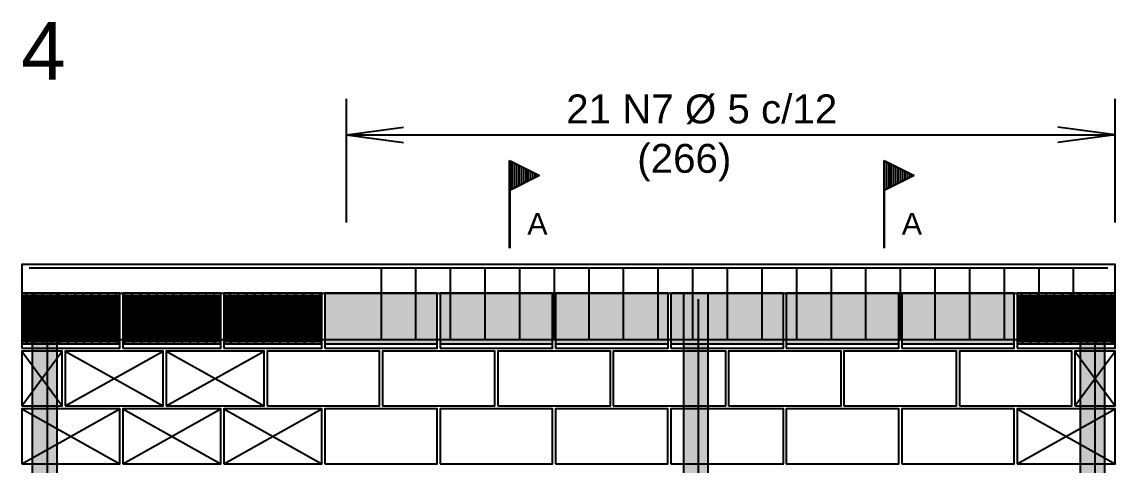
# Model space of a CAD drawing. Extents: x 3 to 128, y 2 to 83.
# Drawn here: x 96.15 to 103.73, y 34.58 to 37.65 of the extents above; entities that cross this region are included whole.
import ezdxf

# ---------------------------------------------------------------- set-up
doc = ezdxf.new("R2010")
doc.units = 0
doc.header["$MEASUREMENT"] = 0
for name, color, linetype in [('13', 240, 'CONTINUOUS'), ('3', 7, 'CONTINUOUS'), ('4', 5, 'CONTINUOUS'), ('9', 8, 'CONTINUOUS')]:
    doc.layers.add(name, color=color, linetype=linetype)
doc.styles.add('TQS_ARIAL', font='arial.ttf')

msp = doc.modelspace()

# ---------------------------------------------------------------- linework, layer by layer
at = {"layer": '3', "color": 7, "linetype": 'Continuous'}
for p, q in [((98.400355, 36.264121), (98.400355, 37.121559)), ((103.730364, 36.264121), (103.730364, 37.121559)), ((98.400355, 36.871559), (98.796933, 36.923769)), ((103.730364, 36.871559), (103.333786, 36.923769)), ((98.400355, 36.871559), (103.730364, 36.871559)), ((98.400355, 36.871559), (98.796933, 36.819349)), ((103.730364, 36.871559), (103.333786, 36.819349)), ((99.531828, 36.085921), (99.531828, 36.693899)), ((99.531828, 36.693899), (99.739244, 36.590191)), ((99.532697, 36.692488), (99.532697, 36.085921)), ((99.532697, 36.692488), (99.737293, 36.590191)), ((102.128418, 36.085921), (102.128418, 36.693899)), ((102.128418, 36.693899), (102.335834, 36.590191)), ((102.129287, 36.692488), (102.129287, 36.085921)), ((102.129287, 36.692488), (102.333883, 36.590191)), ((99.547783, 36.685921), (99.547783, 36.49446)), ((99.563738, 36.677944), (99.563738, 36.502438)), ((99.579693, 36.669966), (99.579693, 36.510415)), ((99.595648, 36.661988), (99.595648, 36.518393)), ((99.611603, 36.654011), (99.611603, 36.52637)), ((99.627558, 36.646033), (99.627558, 36.534348)), ((99.643513, 36.638056), (99.643513, 36.542325)), ((99.659468, 36.630078), (99.659468, 36.550303)), ((99.675423, 36.622101), (99.675423, 36.55828)), ((99.691378, 36.614123), (99.691378, 36.566258)), ((102.144373, 36.685921), (102.144373, 36.49446)), ((102.160328, 36.677944), (102.160328, 36.502438)), ((102.176283, 36.669966), (102.176283, 36.510415)), ((102.192238, 36.661988), (102.192238, 36.518393)), ((102.208193, 36.654011), (102.208193, 36.52637)), ((102.224148, 36.646033), (102.224148, 36.534348)), ((102.240103, 36.638056), (102.240103, 36.542325)), ((102.256058, 36.630078), (102.256058, 36.550303)), ((102.272013, 36.622101), (102.272013, 36.55828)), ((102.287968, 36.614123), (102.287968, 36.566258)), ((99.737292, 36.590191), (99.532697, 36.487893)), ((99.739244, 36.590191), (99.532697, 36.486917)), ((99.707334, 36.606146), (99.707334, 36.574235)), ((99.723289, 36.598168), (99.723289, 36.580579)), ((102.333882, 36.590191), (102.129287, 36.487893)), ((102.335834, 36.590191), (102.129287, 36.486917)), ((102.303924, 36.606146), (102.303924, 36.574235)), ((102.319879, 36.598168), (102.319879, 36.580579)), ((96.150415, 35.374121), (96.430415, 34.994121)), ((96.150415, 34.994121), (96.430415, 35.374121)), ((96.450415, 34.994121), (97.130415, 35.374121)), ((96.450415, 35.374121), (97.130415, 34.994121)), ((97.150415, 34.994121), (97.830415, 35.374121)), ((97.150415, 35.374121), (97.830415, 34.994121)), ((103.450349, 35.374121), (103.730349, 34.994121)), ((103.450349, 34.994121), (103.730349, 35.374121)), ((96.150422, 34.594121), (96.830422, 34.974121)), ((96.150422, 34.974121), (96.830422, 34.594121)), ((96.850422, 34.594121), (97.530422, 34.974121)), ((96.850422, 34.974121), (97.530422, 34.594121)), ((97.550422, 34.594121), (98.230422, 34.974121)), ((97.550422, 34.974121), (98.230422, 34.594121)), ((103.050355, 34.594121), (103.730355, 34.974121)), ((103.050355, 34.974121), (103.730355, 34.594121))]:
    msp.add_line(p, q, dxfattribs=at)
for points in [[(96.15019, 35.774121), (103.730355, 35.774121), (103.730355, 35.974121), (96.15019, 35.974121), (96.15019, 35.774121)], [(96.150422, 35.394121), (96.830422, 35.394121), (96.830422, 35.774121), (96.150422, 35.774121), (96.150422, 35.394121)], [(96.850422, 35.394121), (97.530422, 35.394121), (97.530422, 35.774121), (96.850422, 35.774121), (96.850422, 35.394121)], [(97.550422, 35.394121), (98.230422, 35.394121), (98.230422, 35.774121), (97.550422, 35.774121), (97.550422, 35.394121)], [(98.250355, 35.394121), (99.030355, 35.394121), (99.030355, 35.774121), (98.250355, 35.774121), (98.250355, 35.394121)], [(99.050355, 35.394121), (99.830355, 35.394121), (99.830355, 35.774121), (99.050355, 35.774121), (99.050355, 35.394121)], [(99.850355, 35.394121), (100.630355, 35.394121), (100.630355, 35.774121), (99.850355, 35.774121), (99.850355, 35.394121)], [(100.650355, 35.394121), (101.430355, 35.394121), (101.430355, 35.774121), (100.650355, 35.774121), (100.650355, 35.394121)], [(101.450355, 35.394121), (102.230355, 35.394121), (102.230355, 35.774121), (101.450355, 35.774121), (101.450355, 35.394121)], [(102.250355, 35.394121), (103.030355, 35.394121), (103.030355, 35.774121), (102.250355, 35.774121), (102.250355, 35.394121)], [(103.050349, 35.394121), (103.730349, 35.394121), (103.730349, 35.774121), (103.050349, 35.774121), (103.050349, 35.394121)], [(96.150415, 34.994121), (96.430415, 34.994121), (96.430415, 35.374121), (96.150415, 35.374121), (96.150415, 34.994121)], [(96.450415, 34.994121), (97.130415, 34.994121), (97.130415, 35.374121), (96.450415, 35.374121), (96.450415, 34.994121)], [(97.150415, 34.994121), (97.830415, 34.994121), (97.830415, 35.374121), (97.150415, 35.374121), (97.150415, 34.994121)], [(97.850348, 34.994121), (98.630348, 34.994121), (98.630348, 35.374121), (97.850348, 35.374121), (97.850348, 34.994121)], [(98.650355, 34.994121), (99.430355, 34.994121), (99.430355, 35.374121), (98.650355, 35.374121), (98.650355, 34.994121)], [(99.450355, 34.994121), (100.230355, 34.994121), (100.230355, 35.374121), (99.450355, 35.374121), (99.450355, 34.994121)], [(100.250194, 34.994121), (101.030194, 34.994121), (101.030194, 35.374121), (100.250194, 35.374121), (100.250194, 34.994121)], [(101.050194, 34.994121), (101.830194, 34.994121), (101.830194, 35.374121), (101.050194, 35.374121), (101.050194, 34.994121)], [(101.850179, 34.994121), (102.630179, 34.994121), (102.630179, 35.374121), (101.850179, 35.374121), (101.850179, 34.994121)], [(102.650354, 34.994121), (103.430354, 34.994121), (103.430354, 35.374121), (102.650354, 35.374121), (102.650354, 34.994121)], [(103.450349, 34.994121), (103.730349, 34.994121), (103.730349, 35.374121), (103.450349, 35.374121), (103.450349, 34.994121)], [(96.150422, 34.594121), (96.830422, 34.594121), (96.830422, 34.974121), (96.150422, 34.974121), (96.150422, 34.594121)], [(96.850422, 34.594121), (97.530422, 34.594121), (97.530422, 34.974121), (96.850422, 34.974121), (96.850422, 34.594121)], [(97.550422, 34.594121), (98.230422, 34.594121), (98.230422, 34.974121), (97.550422, 34.974121), (97.550422, 34.594121)], [(98.250355, 34.594121), (99.030355, 34.594121), (99.030355, 34.974121), (98.250355, 34.974121), (98.250355, 34.594121)], [(99.050034, 34.594121), (99.830034, 34.594121), (99.830034, 34.974121), (99.050034, 34.974121), (99.050034, 34.594121)], [(99.850019, 34.594121), (100.630019, 34.594121), (100.630019, 34.974121), (99.850019, 34.974121), (99.850019, 34.594121)], [(100.650194, 34.594121), (101.430194, 34.594121), (101.430194, 34.974121), (100.650194, 34.974121), (100.650194, 34.594121)], [(101.450179, 34.594121), (102.230179, 34.594121), (102.230179, 34.974121), (101.450179, 34.974121), (101.450179, 34.594121)], [(102.250354, 34.594121), (103.030354, 34.594121), (103.030354, 34.974121), (102.250354, 34.974121), (102.250354, 34.594121)], [(103.050355, 34.594121), (103.730355, 34.594121), (103.730355, 34.974121), (103.050355, 34.974121), (103.050355, 34.594121)]]:
    msp.add_lwpolyline(points, dxfattribs=at)
at = {"layer": '4', "color": 5, "linetype": 'Continuous'}
for p, q in [((98.640355, 35.950121), (98.640355, 35.454121)), ((98.880355, 35.950121), (98.880355, 35.454121)), ((99.120355, 35.950121), (99.120355, 35.454121)), ((99.360355, 35.950121), (99.360355, 35.454121)), ((99.600355, 35.950121), (99.600355, 35.454121)), ((99.840355, 35.950121), (99.840355, 35.454121)), ((100.080355, 35.950121), (100.080355, 35.454121)), ((100.320355, 35.950121), (100.320355, 35.454121)), ((100.560355, 35.950121), (100.560355, 35.454121)), ((100.800355, 35.950121), (100.800355, 35.454121)), ((101.040355, 35.950121), (101.040355, 35.454121)), ((101.280355, 35.950121), (101.280355, 35.454121)), ((101.520355, 35.950121), (101.520355, 35.454121)), ((101.760355, 35.950121), (101.760355, 35.454121)), ((102.000355, 35.950121), (102.000355, 35.454121)), ((102.240355, 35.950121), (102.240355, 35.454121)), ((102.480355, 35.950121), (102.480355, 35.454121)), ((102.720355, 35.950121), (102.720355, 35.454121)), ((102.960355, 35.950121), (102.960355, 35.454121)), ((103.200355, 35.950121), (103.200355, 35.454121)), ((103.440355, 35.950121), (103.440355, 35.454121))]:
    msp.add_line(p, q, dxfattribs=at)
for points in [[(96.20019, 35.950121), (103.680355, 35.950121)], [(96.327922, 31.774121), (96.327922, 35.734121)], [(100.8427, 31.774121), (100.8427, 35.734121)], [(103.592855, 31.774121), (103.592855, 35.734121)], [(96.20019, 35.454121), (103.680355, 35.454121)]]:
    msp.add_lwpolyline(points, dxfattribs=at)
at = {"layer": '9', "color": 8, "linetype": 'Continuous'}
for p, q in [((96.150422, 35.452376), (96.472167, 35.774121)), ((96.150422, 35.508944), (96.415598, 35.774121)), ((96.150422, 35.565513), (96.35903, 35.774121)), ((96.150422, 35.622082), (96.302461, 35.774121)), ((96.150422, 35.67865), (96.245893, 35.774121)), ((96.150422, 35.735219), (96.189324, 35.774121)), ((96.160422, 35.434121), (96.160422, 35.764121)), ((96.170422, 35.434121), (96.170422, 35.764121)), ((96.178735, 35.424121), (96.528735, 35.774121)), ((96.180422, 35.434121), (96.180422, 35.764121)), ((96.190422, 35.434121), (96.190422, 35.764121)), ((96.200422, 35.434121), (96.200422, 35.764121)), ((96.210422, 35.434121), (96.210422, 35.764121)), ((96.220422, 35.434121), (96.220422, 35.764121)), ((96.230422, 35.434121), (96.230422, 35.764121)), ((96.235304, 35.424121), (96.585304, 35.774121)), ((96.240422, 35.434121), (96.240422, 35.764121)), ((96.250422, 35.434121), (96.250422, 35.764121)), ((96.260422, 35.434121), (96.260422, 35.764121)), ((96.270422, 35.434121), (96.270422, 35.764121)), ((96.280422, 35.434121), (96.280422, 35.764121)), ((96.290422, 35.434121), (96.290422, 35.764121)), ((96.291872, 35.424121), (96.641872, 35.774121)), ((96.300422, 35.434121), (96.300422, 35.764121)), ((96.310422, 35.434121), (96.310422, 35.764121)), ((96.320422, 35.434121), (96.320422, 35.764121)), ((96.330422, 35.434121), (96.330422, 35.764121)), ((96.340422, 35.434121), (96.340422, 35.764121)), ((96.348441, 35.424121), (96.698441, 35.774121)), ((96.350422, 35.434121), (96.350422, 35.764121)), ((96.360422, 35.434121), (96.360422, 35.764121)), ((96.370422, 35.434121), (96.370422, 35.764121)), ((96.380422, 35.434121), (96.380422, 35.764121)), ((96.390422, 35.434121), (96.390422, 35.764121)), ((96.400422, 35.434121), (96.400422, 35.764121)), ((96.405009, 35.424121), (96.755009, 35.774121)), ((96.410422, 35.434121), (96.410422, 35.764121)), ((96.420422, 35.434121), (96.420422, 35.764121)), ((96.430422, 35.434121), (96.430422, 35.764121)), ((96.440422, 35.434121), (96.440422, 35.764121)), ((96.450422, 35.434121), (96.450422, 35.764121)), ((96.460422, 35.434121), (96.460422, 35.764121)), ((96.461578, 35.424121), (96.811578, 35.774121)), ((96.470422, 35.434121), (96.470422, 35.764121)), ((96.480422, 35.434121), (96.480422, 35.764121)), ((96.490422, 35.434121), (96.490422, 35.764121)), ((96.500422, 35.434121), (96.500422, 35.764121)), ((96.510422, 35.434121), (96.510422, 35.764121)), ((96.518147, 35.424121), (96.830422, 35.736396)), ((96.520422, 35.434121), (96.520422, 35.764121)), ((96.530422, 35.434121), (96.530422, 35.764121)), ((96.540422, 35.434121), (96.540422, 35.764121)), ((96.550422, 35.434121), (96.550422, 35.764121)), ((96.560422, 35.434121), (96.560422, 35.764121)), ((96.570422, 35.434121), (96.570422, 35.764121)), ((96.580422, 35.434121), (96.580422, 35.764121)), ((96.590422, 35.434121), (96.590422, 35.764121)), ((96.600422, 35.434121), (96.600422, 35.764121)), ((96.610422, 35.434121), (96.610422, 35.764121)), ((96.620422, 35.434121), (96.620422, 35.764121)), ((96.630422, 35.434121), (96.630422, 35.764121)), ((96.640422, 35.434121), (96.640422, 35.764121)), ((96.650422, 35.434121), (96.650422, 35.764121)), ((96.660422, 35.434121), (96.660422, 35.764121)), ((96.670422, 35.434121), (96.670422, 35.764121)), ((96.680422, 35.434121), (96.680422, 35.764121)), ((96.690422, 35.434121), (96.690422, 35.764121)), ((96.700422, 35.434121), (96.700422, 35.764121)), ((96.710422, 35.434121), (96.710422, 35.764121)), ((96.720422, 35.434121), (96.720422, 35.764121)), ((96.730422, 35.434121), (96.730422, 35.764121)), ((96.740422, 35.434121), (96.740422, 35.764121)), ((96.750422, 35.434121), (96.750422, 35.764121)), ((96.760422, 35.434121), (96.760422, 35.764121)), ((96.770422, 35.434121), (96.770422, 35.764121)), ((96.780422, 35.434121), (96.780422, 35.764121)), ((96.790422, 35.434121), (96.790422, 35.764121)), ((96.800422, 35.434121), (96.800422, 35.764121)), ((96.810422, 35.434121), (96.810422, 35.764121)), ((96.820422, 35.434121), (96.820422, 35.764121)), ((96.850422, 35.473553), (97.150989, 35.774121)), ((96.850422, 35.530122), (97.094421, 35.774121)), ((96.850422, 35.586691), (97.037852, 35.774121)), ((96.850422, 35.643259), (96.981284, 35.774121)), ((96.850422, 35.699828), (96.924715, 35.774121)), ((96.850422, 35.756396), (96.868147, 35.774121)), ((96.857558, 35.424121), (97.207558, 35.774121)), ((96.860422, 35.434121), (96.860422, 35.764121)), ((96.870422, 35.434121), (96.870422, 35.764121)), ((96.880422, 35.434121), (96.880422, 35.764121)), ((96.890422, 35.434121), (96.890422, 35.764121)), ((96.900422, 35.434121), (96.900422, 35.764121)), ((96.910422, 35.434121), (96.910422, 35.764121)), ((96.914126, 35.424121), (97.264126, 35.774121)), ((96.920422, 35.434121), (96.920422, 35.764121)), ((96.930422, 35.434121), (96.930422, 35.764121)), ((96.940422, 35.434121), (96.940422, 35.764121)), ((96.950422, 35.434121), (96.950422, 35.764121)), ((96.960422, 35.434121), (96.960422, 35.764121)), ((96.970422, 35.434121), (96.970422, 35.764121)), ((96.970695, 35.424121), (97.320695, 35.774121)), ((96.980422, 35.434121), (96.980422, 35.764121)), ((96.990422, 35.434121), (96.990422, 35.764121)), ((97.000422, 35.434121), (97.000422, 35.764121)), ((97.010422, 35.434121), (97.010422, 35.764121)), ((97.020422, 35.434121), (97.020422, 35.764121)), ((97.027263, 35.424121), (97.377263, 35.774121)), ((97.030422, 35.434121), (97.030422, 35.764121)), ((97.040422, 35.434121), (97.040422, 35.764121)), ((97.050422, 35.434121), (97.050422, 35.764121)), ((97.060422, 35.434121), (97.060422, 35.764121)), ((97.070422, 35.434121), (97.070422, 35.764121)), ((97.080422, 35.434121), (97.080422, 35.764121)), ((97.083832, 35.424121), (97.433832, 35.774121)), ((97.090422, 35.434121), (97.090422, 35.764121)), ((97.100422, 35.434121), (97.100422, 35.764121)), ((97.110422, 35.434121), (97.110422, 35.764121)), ((97.120422, 35.434121), (97.120422, 35.764121)), ((97.130422, 35.434121), (97.130422, 35.764121)), ((97.140401, 35.424121), (97.490401, 35.774121)), ((97.140422, 35.434121), (97.140422, 35.764121)), ((97.150422, 35.434121), (97.150422, 35.764121)), ((97.160422, 35.434121), (97.160422, 35.764121)), ((97.170422, 35.434121), (97.170422, 35.764121)), ((97.180422, 35.434121), (97.180422, 35.764121)), ((97.190422, 35.434121), (97.190422, 35.764121)), ((97.196969, 35.424121), (97.530422, 35.757574)), ((97.200422, 35.434121), (97.200422, 35.764121)), ((97.210422, 35.434121), (97.210422, 35.764121)), ((97.220422, 35.434121), (97.220422, 35.764121)), ((97.230422, 35.434121), (97.230422, 35.764121)), ((97.240422, 35.434121), (97.240422, 35.764121)), ((97.250422, 35.434121), (97.250422, 35.764121)), ((97.260422, 35.434121), (97.260422, 35.764121)), ((97.270422, 35.434121), (97.270422, 35.764121)), ((97.280422, 35.434121), (97.280422, 35.764121)), ((97.290422, 35.434121), (97.290422, 35.764121)), ((97.300422, 35.434121), (97.300422, 35.764121)), ((97.310422, 35.434121), (97.310422, 35.764121)), ((97.320422, 35.434121), (97.320422, 35.764121)), ((97.330422, 35.434121), (97.330422, 35.764121)), ((97.340422, 35.434121), (97.340422, 35.764121)), ((97.350422, 35.434121), (97.350422, 35.764121)), ((97.360422, 35.434121), (97.360422, 35.764121)), ((97.370422, 35.434121), (97.370422, 35.764121)), ((97.380422, 35.434121), (97.380422, 35.764121)), ((97.390422, 35.434121), (97.390422, 35.764121)), ((97.400422, 35.434121), (97.400422, 35.764121)), ((97.410422, 35.434121), (97.410422, 35.764121)), ((97.420422, 35.434121), (97.420422, 35.764121)), ((97.430422, 35.434121), (97.430422, 35.764121)), ((97.440422, 35.434121), (97.440422, 35.764121)), ((97.450422, 35.434121), (97.450422, 35.764121)), ((97.460422, 35.434121), (97.460422, 35.764121)), ((97.470422, 35.434121), (97.470422, 35.764121)), ((97.480422, 35.434121), (97.480422, 35.764121)), ((97.490422, 35.434121), (97.490422, 35.764121)), ((97.500422, 35.434121), (97.500422, 35.764121)), ((97.510422, 35.434121), (97.510422, 35.764121)), ((97.520422, 35.434121), (97.520422, 35.764121)), ((97.550422, 35.438162), (97.88638, 35.774121)), ((97.550422, 35.494731), (97.829812, 35.774121)), ((97.550422, 35.551299), (97.773243, 35.774121)), ((97.550422, 35.607868), (97.716675, 35.774121)), ((97.550422, 35.664437), (97.660106, 35.774121)), ((97.550422, 35.721005), (97.603538, 35.774121)), ((97.560422, 35.434121), (97.560422, 35.764121)), ((97.570422, 35.434121), (97.570422, 35.764121)), ((97.580422, 35.434121), (97.580422, 35.764121)), ((97.590422, 35.434121), (97.590422, 35.764121)), ((97.592949, 35.424121), (97.942949, 35.774121)), ((97.600422, 35.434121), (97.600422, 35.764121)), ((97.610422, 35.434121), (97.610422, 35.764121)), ((97.620422, 35.434121), (97.620422, 35.764121)), ((97.630422, 35.434121), (97.630422, 35.764121)), ((97.640422, 35.434121), (97.640422, 35.764121)), ((97.649517, 35.424121), (97.999517, 35.774121)), ((97.650422, 35.434121), (97.650422, 35.764121)), ((97.660422, 35.434121), (97.660422, 35.764121)), ((97.670422, 35.434121), (97.670422, 35.764121)), ((97.680422, 35.434121), (97.680422, 35.764121)), ((97.690422, 35.434121), (97.690422, 35.764121)), ((97.700422, 35.434121), (97.700422, 35.764121)), ((97.706086, 35.424121), (98.056086, 35.774121)), ((97.710422, 35.434121), (97.710422, 35.764121)), ((97.720422, 35.434121), (97.720422, 35.764121)), ((97.730422, 35.434121), (97.730422, 35.764121)), ((97.740422, 35.434121), (97.740422, 35.764121)), ((97.750422, 35.434121), (97.750422, 35.764121)), ((97.760422, 35.434121), (97.760422, 35.764121)), ((97.762655, 35.424121), (98.112655, 35.774121)), ((97.770422, 35.434121), (97.770422, 35.764121)), ((97.780422, 35.434121), (97.780422, 35.764121)), ((97.790422, 35.434121), (97.790422, 35.764121)), ((97.800422, 35.434121), (97.800422, 35.764121)), ((97.810422, 35.434121), (97.810422, 35.764121)), ((97.819223, 35.424121), (98.169223, 35.774121)), ((97.820422, 35.434121), (97.820422, 35.764121)), ((97.830422, 35.434121), (97.830422, 35.764121)), ((97.840422, 35.434121), (97.840422, 35.764121)), ((97.850422, 35.434121), (97.850422, 35.764121)), ((97.860422, 35.434121), (97.860422, 35.764121)), ((97.870422, 35.434121), (97.870422, 35.764121)), ((97.875792, 35.424121), (98.225792, 35.774121)), ((97.880422, 35.434121), (97.880422, 35.764121)), ((97.890422, 35.434121), (97.890422, 35.764121)), ((97.900422, 35.434121), (97.900422, 35.764121)), ((97.910422, 35.434121), (97.910422, 35.764121)), ((97.920422, 35.434121), (97.920422, 35.764121)), ((97.930422, 35.434121), (97.930422, 35.764121)), ((97.93236, 35.424121), (98.230422, 35.722183)), ((97.940422, 35.434121), (97.940422, 35.764121)), ((97.950422, 35.434121), (97.950422, 35.764121)), ((97.960422, 35.434121), (97.960422, 35.764121)), ((97.970422, 35.434121), (97.970422, 35.764121)), ((97.980422, 35.434121), (97.980422, 35.764121)), ((97.990422, 35.434121), (97.990422, 35.764121)), ((98.000422, 35.434121), (98.000422, 35.764121)), ((98.010422, 35.434121), (98.010422, 35.764121)), ((98.020422, 35.434121), (98.020422, 35.764121)), ((98.030422, 35.434121), (98.030422, 35.764121)), ((98.040422, 35.434121), (98.040422, 35.764121)), ((98.050422, 35.434121), (98.050422, 35.764121)), ((98.060422, 35.434121), (98.060422, 35.764121)), ((98.070422, 35.434121), (98.070422, 35.764121)), ((98.080422, 35.434121), (98.080422, 35.764121)), ((98.090422, 35.434121), (98.090422, 35.764121)), ((98.100422, 35.434121), (98.100422, 35.764121)), ((98.110422, 35.434121), (98.110422, 35.764121)), ((98.120422, 35.434121), (98.120422, 35.764121)), ((98.130422, 35.434121), (98.130422, 35.764121)), ((98.140422, 35.434121), (98.140422, 35.764121)), ((98.150422, 35.434121), (98.150422, 35.764121)), ((98.160422, 35.434121), (98.160422, 35.764121)), ((98.170422, 35.434121), (98.170422, 35.764121)), ((98.180422, 35.434121), (98.180422, 35.764121)), ((98.190422, 35.434121), (98.190422, 35.764121)), ((98.200422, 35.434121), (98.200422, 35.764121)), ((98.210422, 35.434121), (98.210422, 35.764121)), ((98.220422, 35.434121), (98.220422, 35.764121)), ((103.050349, 35.450941), (103.373529, 35.774121)), ((103.050349, 35.507509), (103.31696, 35.774121)), ((103.050349, 35.564078), (103.260392, 35.774121)), ((103.050349, 35.620646), (103.203823, 35.774121)), ((103.050349, 35.677215), (103.147255, 35.774121)), ((103.050349, 35.733783), (103.090686, 35.774121)), ((103.060349, 35.434121), (103.060349, 35.764121)), ((103.070349, 35.434121), (103.070349, 35.764121)), ((103.080098, 35.424121), (103.430098, 35.774121)), ((103.080349, 35.434121), (103.080349, 35.764121)), ((103.090349, 35.434121), (103.090349, 35.764121)), ((103.100349, 35.434121), (103.100349, 35.764121)), ((103.110349, 35.434121), (103.110349, 35.764121)), ((103.120349, 35.434121), (103.120349, 35.764121)), ((103.130349, 35.434121), (103.130349, 35.764121)), ((103.136666, 35.424121), (103.486666, 35.774121)), ((103.140349, 35.434121), (103.140349, 35.764121)), ((103.150349, 35.434121), (103.150349, 35.764121)), ((103.160349, 35.434121), (103.160349, 35.764121)), ((103.170349, 35.434121), (103.170349, 35.764121)), ((103.180349, 35.434121), (103.180349, 35.764121)), ((103.190349, 35.434121), (103.190349, 35.764121)), ((103.193235, 35.424121), (103.543235, 35.774121)), ((103.200349, 35.434121), (103.200349, 35.764121)), ((103.210349, 35.434121), (103.210349, 35.764121)), ((103.220349, 35.434121), (103.220349, 35.764121)), ((103.230349, 35.434121), (103.230349, 35.764121)), ((103.240349, 35.434121), (103.240349, 35.764121)), ((103.249803, 35.424121), (103.599803, 35.774121)), ((103.250349, 35.434121), (103.250349, 35.764121)), ((103.260349, 35.434121), (103.260349, 35.764121)), ((103.270349, 35.434121), (103.270349, 35.764121)), ((103.280349, 35.434121), (103.280349, 35.764121)), ((103.290349, 35.434121), (103.290349, 35.764121)), ((103.300349, 35.434121), (103.300349, 35.764121)), ((103.306372, 35.424121), (103.656372, 35.774121)), ((103.310349, 35.434121), (103.310349, 35.764121)), ((103.320349, 35.434121), (103.320349, 35.764121)), ((103.330349, 35.434121), (103.330349, 35.764121)), ((103.340349, 35.434121), (103.340349, 35.764121)), ((103.350349, 35.434121), (103.350349, 35.764121)), ((103.360349, 35.434121), (103.360349, 35.764121)), ((103.36294, 35.424121), (103.71294, 35.774121)), ((103.370349, 35.434121), (103.370349, 35.764121)), ((103.380349, 35.434121), (103.380349, 35.764121)), ((103.390349, 35.434121), (103.390349, 35.764121)), ((103.400349, 35.434121), (103.400349, 35.764121)), ((103.410349, 35.434121), (103.410349, 35.764121)), ((103.419509, 35.424121), (103.730349, 35.734961)), ((103.420349, 35.434121), (103.420349, 35.764121)), ((103.430349, 35.434121), (103.430349, 35.764121)), ((103.440349, 35.434121), (103.440349, 35.764121)), ((103.450349, 35.434121), (103.450349, 35.764121)), ((103.460349, 35.434121), (103.460349, 35.764121)), ((103.470349, 35.434121), (103.470349, 35.764121)), ((103.480349, 35.434121), (103.480349, 35.764121)), ((103.490349, 35.434121), (103.490349, 35.764121)), ((103.500349, 35.434121), (103.500349, 35.764121)), ((103.510349, 35.434121), (103.510349, 35.764121)), ((103.520349, 35.434121), (103.520349, 35.764121)), ((103.530349, 35.434121), (103.530349, 35.764121)), ((103.540349, 35.434121), (103.540349, 35.764121)), ((103.550349, 35.434121), (103.550349, 35.764121)), ((103.560349, 35.434121), (103.560349, 35.764121)), ((103.570349, 35.434121), (103.570349, 35.764121)), ((103.580349, 35.434121), (103.580349, 35.764121)), ((103.590349, 35.434121), (103.590349, 35.764121)), ((103.600349, 35.434121), (103.600349, 35.764121)), ((103.610349, 35.434121), (103.610349, 35.764121)), ((103.620349, 35.434121), (103.620349, 35.764121)), ((103.630349, 35.434121), (103.630349, 35.764121)), ((103.640349, 35.434121), (103.640349, 35.764121)), ((103.650349, 35.434121), (103.650349, 35.764121)), ((103.660349, 35.434121), (103.660349, 35.764121)), ((103.670349, 35.434121), (103.670349, 35.764121)), ((103.680349, 35.434121), (103.680349, 35.764121)), ((103.690349, 35.434121), (103.690349, 35.764121)), ((103.700349, 35.434121), (103.700349, 35.764121)), ((103.710349, 35.434121), (103.710349, 35.764121)), ((103.720349, 35.434121), (103.720349, 35.764121)), ((96.574715, 35.424121), (96.830422, 35.679828)), ((97.253538, 35.424121), (97.530422, 35.701005)), ((97.310106, 35.424121), (97.530422, 35.644437)), ((97.988929, 35.424121), (98.230422, 35.665614)), ((103.476077, 35.424121), (103.730349, 35.678392)), ((96.631284, 35.424121), (96.830422, 35.623259)), ((96.687852, 35.424121), (96.830422, 35.56669)), ((97.366675, 35.424121), (97.530422, 35.587868)), ((98.045497, 35.424121), (98.230422, 35.609045)), ((98.102066, 35.424121), (98.230422, 35.552477)), ((103.532646, 35.424121), (103.730349, 35.621824)), ((103.589214, 35.424121), (103.730349, 35.565255)), ((96.744421, 35.424121), (96.830422, 35.510122)), ((97.423243, 35.424121), (97.530422, 35.531299)), ((98.158634, 35.424121), (98.230422, 35.495908)), ((103.645783, 35.424121), (103.730349, 35.508687)), ((96.800989, 35.424121), (96.830422, 35.453553)), ((97.479812, 35.424121), (97.530422, 35.474731)), ((98.215203, 35.424121), (98.230422, 35.43934)), ((103.702351, 35.424121), (103.730349, 35.452118))]:
    msp.add_line(p, q, dxfattribs=at)
for points in [[(96.150422, 35.424121), (96.830422, 35.424121), (96.830422, 35.774121), (96.150422, 35.774121), (96.150422, 35.424121)], [(96.221922, 35.774121), (96.221922, 29.774121), (96.393922, 29.774121), (96.393922, 35.774121), (96.221922, 35.774121)], [(96.850422, 35.424121), (97.530422, 35.424121), (97.530422, 35.774121), (96.850422, 35.774121), (96.850422, 35.424121)], [(97.550422, 35.424121), (98.230422, 35.424121), (98.230422, 35.774121), (97.550422, 35.774121), (97.550422, 35.424121)], [(98.250355, 35.424121), (99.030355, 35.424121), (99.030355, 35.774121), (98.250355, 35.774121), (98.250355, 35.424121)], [(99.050355, 35.424121), (99.830355, 35.424121), (99.830355, 35.774121), (99.050355, 35.774121), (99.050355, 35.424121)], [(99.850355, 35.424121), (100.630355, 35.424121), (100.630355, 35.774121), (99.850355, 35.774121), (99.850355, 35.424121)], [(100.650355, 35.424121), (101.430355, 35.424121), (101.430355, 35.774121), (100.650355, 35.774121), (100.650355, 35.424121)], [(100.7367, 35.774121), (100.7367, 29.774121), (100.9087, 29.774121), (100.9087, 35.774121), (100.7367, 35.774121)], [(101.450355, 35.424121), (102.230355, 35.424121), (102.230355, 35.774121), (101.450355, 35.774121), (101.450355, 35.424121)], [(102.250355, 35.424121), (103.030355, 35.424121), (103.030355, 35.774121), (102.250355, 35.774121), (102.250355, 35.424121)], [(103.050349, 35.424121), (103.730349, 35.424121), (103.730349, 35.774121), (103.050349, 35.774121), (103.050349, 35.424121)], [(103.486855, 35.774121), (103.486855, 29.774121), (103.658855, 29.774121), (103.658855, 35.774121), (103.486855, 35.774121)]]:
    msp.add_lwpolyline(points, dxfattribs=at)
for points in [[(96.221922, 35.774121), (96.221922, 29.774121), (96.393922, 29.774121)], [(96.221922, 35.774121), (96.393922, 29.774121), (96.393922, 35.774121)], [(96.221922, 35.774121), (96.393922, 35.774121), (96.221922, 35.774121)], [(98.250355, 35.424121), (99.030355, 35.424121), (99.030355, 35.774121)], [(98.250355, 35.424121), (99.030355, 35.774121), (98.250355, 35.774121)], [(98.250355, 35.424121), (98.250355, 35.774121), (98.250355, 35.424121)], [(99.050355, 35.424121), (99.830355, 35.424121), (99.830355, 35.774121)], [(99.050355, 35.424121), (99.830355, 35.774121), (99.050355, 35.774121)], [(99.050355, 35.424121), (99.050355, 35.774121), (99.050355, 35.424121)], [(99.850355, 35.424121), (100.630355, 35.424121), (100.630355, 35.774121)], [(99.850355, 35.424121), (100.630355, 35.774121), (99.850355, 35.774121)], [(99.850355, 35.424121), (99.850355, 35.774121), (99.850355, 35.424121)], [(100.650355, 35.424121), (101.430355, 35.424121), (101.430355, 35.774121)], [(100.650355, 35.424121), (101.430355, 35.774121), (100.650355, 35.774121)], [(100.650355, 35.424121), (100.650355, 35.774121), (100.650355, 35.424121)], [(100.7367, 35.774121), (100.7367, 29.774121), (100.9087, 29.774121)], [(100.7367, 35.774121), (100.9087, 29.774121), (100.9087, 35.774121)], [(100.7367, 35.774121), (100.9087, 35.774121), (100.7367, 35.774121)], [(101.450355, 35.424121), (102.230355, 35.424121), (102.230355, 35.774121)], [(101.450355, 35.424121), (102.230355, 35.774121), (101.450355, 35.774121)], [(101.450355, 35.424121), (101.450355, 35.774121), (101.450355, 35.424121)], [(102.250355, 35.424121), (103.030355, 35.424121), (103.030355, 35.774121)], [(102.250355, 35.424121), (103.030355, 35.774121), (102.250355, 35.774121)], [(102.250355, 35.424121), (102.250355, 35.774121), (102.250355, 35.424121)], [(103.486855, 35.774121), (103.486855, 29.774121), (103.658855, 29.774121)], [(103.486855, 35.774121), (103.658855, 29.774121), (103.658855, 35.774121)], [(103.486855, 35.774121), (103.658855, 35.774121), (103.486855, 35.774121)]]:
    msp.add_solid(points, dxfattribs=at)

# ---------------------------------------------------------------- texts
at = {"layer": '13', "color": 240, "linetype": 'Continuous', "style": 'TQS_ARIAL'}
msp.add_text('4', height=0.4, dxfattribs=at).set_placement((96.144401, 37.254121))
at = {"layer": '3', "color": 7, "linetype": 'Continuous', "style": 'TQS_ARIAL'}
for s, height, p in [('21 N7 %%c 5 c/12', 0.2, (99.924438, 36.951332)), ('(266)', 0.2, (100.417033, 36.608906)), ('A', 0.1504, (99.654822, 36.181066)), ('A', 0.1504, (102.251412, 36.181066))]:
    msp.add_text(s, height=height, dxfattribs=at).set_placement(p)

doc.saveas('drawing.dxf')
